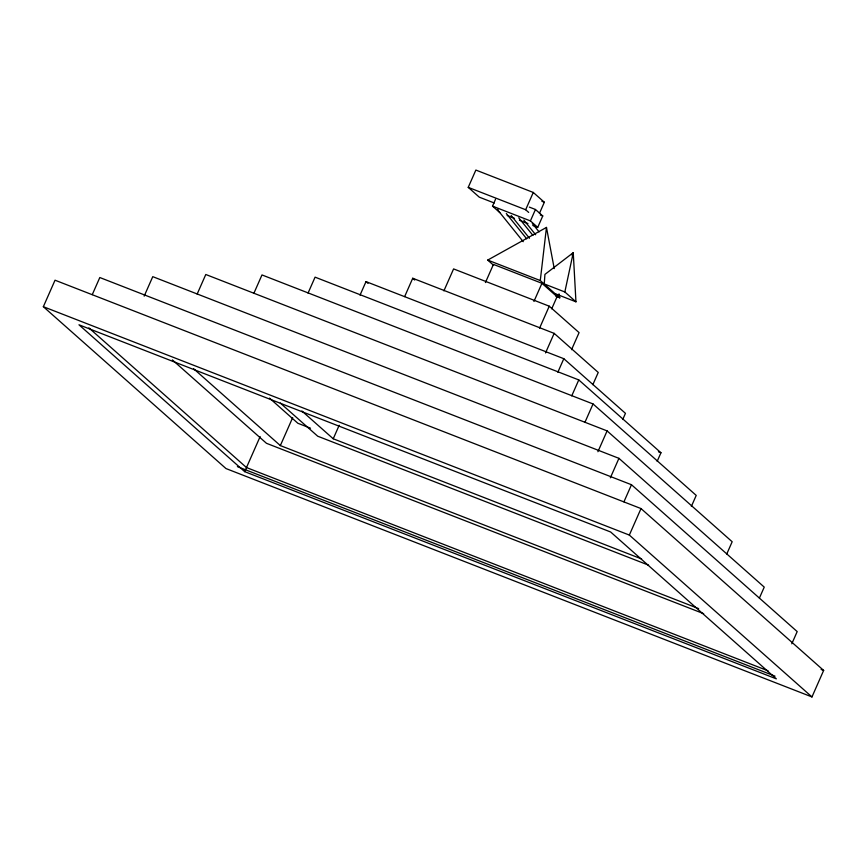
<?xml version="1.0" encoding="UTF-8"?>
<svg xmlns="http://www.w3.org/2000/svg" width="867" height="867" viewBox="0 0 867 867"><rect width="100%" height="100%" fill="white"/><g stroke="black" fill="none" stroke-linecap="round" stroke-linejoin="round"><path stroke-width="1.3" d="M559.009 293.837L559.757 297.825L540.271 280.55L546.47 227.414L487.72 260.078L493.561 265.259M564.84 291.962L573.25 252.698L544.92 274.405L544.259 283.942L564.84 291.962L575.948 301.803L573.25 252.698L571.787 254.865M43.35 306.701L55.033 280.204L641.016 508.571L823.65 670.429L811.967 696.938L225.984 468.559L43.35 306.701L629.334 535.069L811.967 696.938M92.27 294.628L99.813 277.527L631.479 484.729L797.185 631.588L791.799 643.802M144.171 296.135L152.765 276.66L618.94 458.34L764.239 587.111L759.405 598.057M197.145 294.097L205.793 274.492L607.095 430.899L732.171 541.745L726.763 553.991M253.868 293.339L261.986 274.937L593.039 403.957L696.223 495.404L691.357 506.447M308.045 293.1L315.079 277.158L578.777 379.919L660.957 452.758L657.175 461.342M244.678 471.648L78.973 324.789L610.639 531.991L776.344 678.85L244.678 471.648L260.133 436.6M698.65 608.612L280.344 445.584L292.688 417.601M360.033 295.127L366.004 281.612L563.81 358.7L625.454 413.342L622.744 419.487M641.634 558.966L333.231 438.778L339.192 425.274M404.651 296.601L412.735 278.253L554.165 333.372L598.241 372.442L592.844 384.666M494.277 202.997L479.288 197.167L468.234 187.359L475.864 170.062L533.281 192.452L544.346 202.249L539.447 213.369M443.904 290.857L453.593 268.911L549.255 306.192L579.08 332.614L571.548 349.694M499.815 212.599L492.521 206.129L495.534 199.28M485.433 282.555L493.442 264.392L541.94 283.303L557.058 296.698L551.715 308.804M528.675 212.415L525.662 209.738L533.281 192.452M535.448 209.489L542.753 215.959L537.724 227.371L530.42 220.901L535.448 209.489L529.336 207.105M533.931 301.456L541.94 283.303M539.577 328.149L549.255 306.192M545.527 352.945L554.165 333.372M557.849 372.225L563.81 358.7M571.743 395.861L578.777 379.919M584.922 422.37L593.039 403.957M597.916 451.718L607.095 430.899M610.357 477.815L618.94 458.34M623.937 501.83L631.479 484.729M629.334 535.069L641.016 508.571M541.853 201.274L544.346 202.249M540.304 215.005L542.753 215.959M468.234 187.359L525.662 209.738M492.521 206.129L530.42 220.901M507.152 215.46L514.489 218.311M519.376 220.218L527.938 223.556M532.826 225.463L537.724 227.371M487.72 260.078L540.271 280.55M555.368 293.783L575.948 301.803M556.007 296.362L559.757 297.825M658.432 451.772L660.957 452.758M310.494 428.19L297.869 423.269L269.507 398.126M648.592 565.165L317.712 436.209L280.312 403.068M703.679 613.684L266.462 443.297L172.349 359.892M821.125 669.454L823.65 670.429M768.075 670.82L246.477 467.551L88.857 327.856M237.395 466.619L775.033 676.152M412.735 278.253L414.74 280.03M366.004 281.612L368.02 283.401M301.879 410.98L333.231 438.778M193.569 368.681L280.344 445.584M532.327 223.491L539.09 231.879M523.841 220.077L535.665 234.751M518.726 217.79L532.902 235.369M511.14 215.504L529.477 238.252M506.306 213.531L526.67 238.793M497.799 210.096L523.245 241.676M546.47 227.414L554.241 268.597M498.016 210.182A2.243 0.802 -38.9 0 1 497.864 209.294"/></g></svg>
